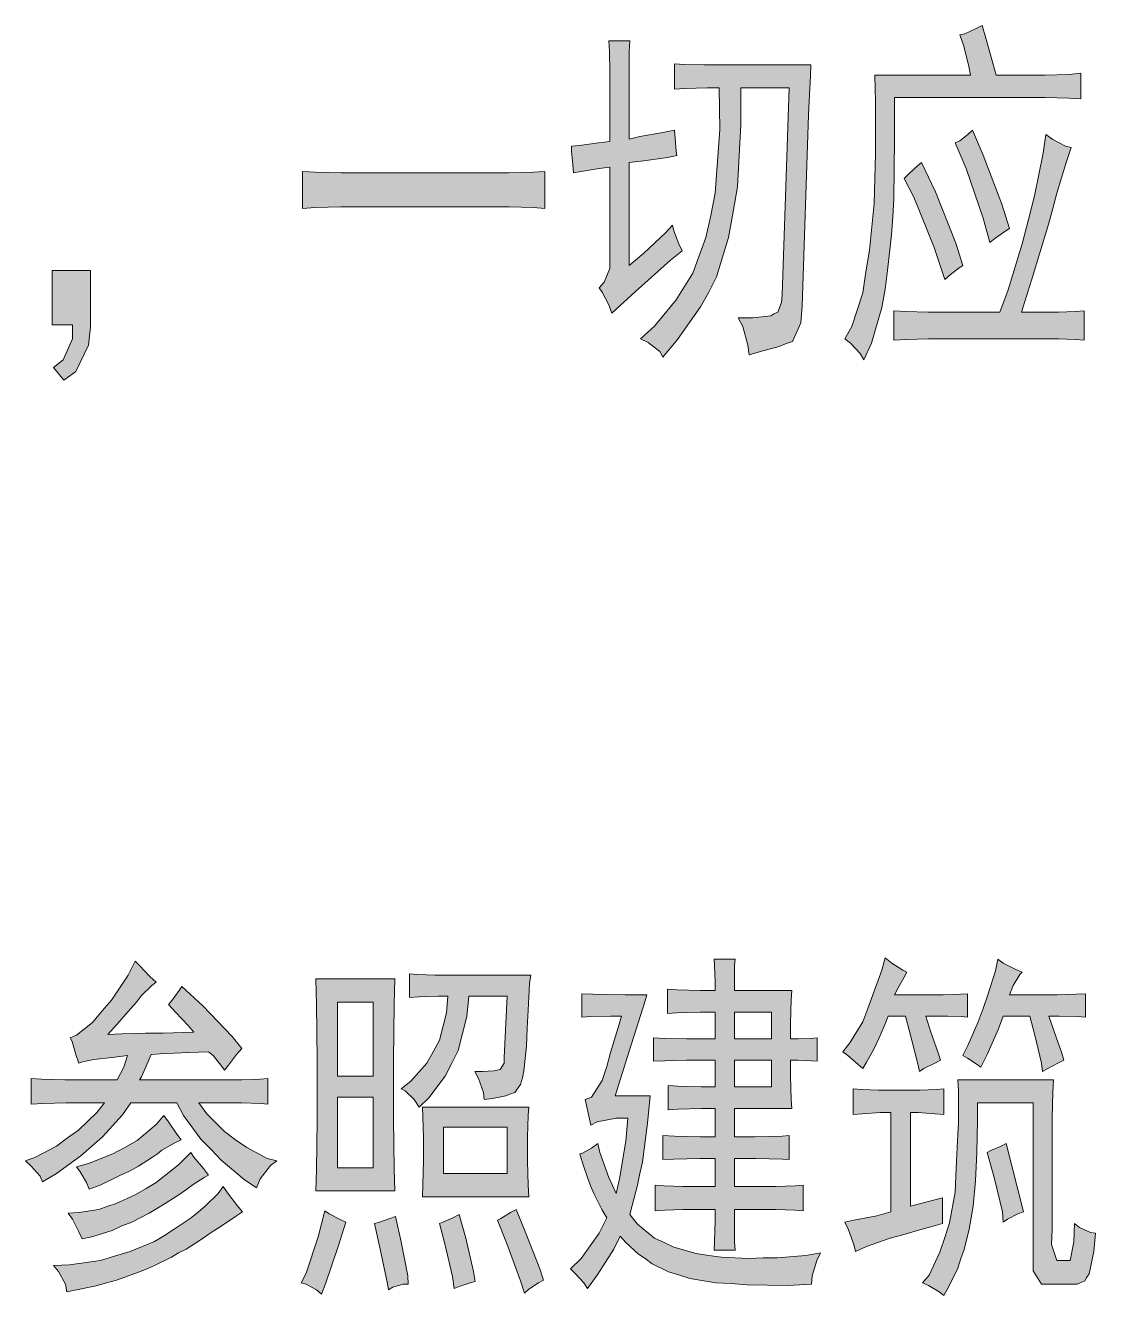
# Model space of a CAD drawing. Header units: millimetres. Extents: x 568 to 3948041, y -25191 to 63890.
# Drawn here: x 3942173 to 3943447, y 39672 to 41184 of the extents above; entities that cross this region are included whole.
import ezdxf

# ---------------------------------------------------------------- set-up
doc = ezdxf.new("R2010")
doc.units = ezdxf.units.MM

msp = doc.modelspace()

# ---------------------------------------------------------------- hatches: boundary and pattern name
h = msp.add_hatch(color=0)
h.dxf.hatch_style = 2
h.paths.add_polyline_path([(3943312.1, 41183.7), (3943316.6, 41168.5), (3943325, 41138.8), (3943328.8, 41124.4), (3943374.4, 41124.4), (3943387.3, 41124.4), (3943415.4, 41125.2), (3943429.8, 41126.7), (3943429.8, 41096.3), (3943415.4, 41097), (3943387.3, 41097.8), (3943374.4, 41097.8), (3943208, 41097.8), (3943208, 41047.7), (3943207.2, 40977), (3943205.7, 40955.7), (3943204.2, 40934.5), (3943199.6, 40891.9), (3943196.6, 40869.9), (3943192.8, 40847.8), (3943180.6, 40805.3), (3943171.5, 40785.6), (3943167, 40793.1), (3943155.6, 40805.3), (3943148.7, 40810.6), (3943157.1, 40825.1), (3943170, 40865.3), (3943173.8, 40890.4), (3943178.3, 40916.2), (3943183.7, 40971.7), (3943184.4, 41001.3), (3943185.2, 41030.9), (3943185.2, 41092.5), (3943184.4, 41124.4), (3943298.4, 41124.4), (3943296.1, 41136.6), (3943290, 41160.1), (3943285.5, 41172.3), (3943291.5, 41173.8), (3943305.2, 41179.9)])
h = msp.add_hatch(color=0)
h.dxf.hatch_style = 2
h.paths.add_polyline_path([(3942869.1, 41116), (3942869.1, 41128.2), (3942868.4, 41152.5), (3942867.6, 41165.4), (3942892.7, 41165.4), (3942891.9, 41152.5), (3942891.9, 41129), (3942891.9, 41117.6), (3942891.9, 41048.4), (3942904.8, 41051.5), (3942932.2, 41056), (3942945.9, 41059.1), (3942946.6, 41049.2), (3942948.1, 41034), (3942948.9, 41028.7), (3942937.5, 41026.4), (3942909.4, 41022.6), (3942891.9, 41020.3), (3942891.9, 40898), (3942909.4, 40912.4), (3942935.2, 40936.7), (3942943.6, 40945.9), (3942945.1, 40939), (3942951.2, 40923.8), (3942955, 40915.5), (3942941.3, 40904.1), (3942899.5, 40866.8), (3942871.4, 40841), (3942867.6, 40850.9), (3942860, 40866.1), (3942856.2, 40871.4), (3942862.3, 40878.2), (3942869.1, 40894.2), (3942869.1, 40903.3), (3942869.1, 41015), (3942856.2, 41013.5), (3942834.9, 41009.7), (3942825.8, 41008.2), (3942825.1, 41018), (3942823.5, 41034), (3942823.5, 41040.1), (3942832.7, 41040.8), (3942855.5, 41043.9), (3942869.1, 41045.4)])
h = msp.add_hatch(color=0)
h.dxf.hatch_style = 2
h.paths.add_polyline_path([(3943021.8, 40835.7), (3943039.3, 40835.7), (3943060.6, 40838), (3943064.4, 40840.3), (3943068.9, 40842.5), (3943073.5, 40853.9), (3943074.3, 40863), (3943082.6, 41109.2), (3943024.9, 41109.2), (3943024.9, 41065.9), (3943021.1, 40991.4), (3943015.8, 40961.8), (3943010.4, 40931.4), (3942996, 40884.3), (3942986.9, 40866.1), (3942977, 40848.6), (3942949.7, 40809.9), (3942932.2, 40788.6), (3942928.4, 40795.4), (3942914.7, 40806.1), (3942905.6, 40810.6), (3942922.3, 40825.8), (3942948.1, 40857), (3942958, 40872.9), (3942967.9, 40888.9), (3942983.1, 40931.4), (3942989.2, 40957.3), (3942994.5, 40983.8), (3942999.8, 41059.8), (3942999, 41109.2), (3942985.4, 41109.2), (3942958.8, 41108.4), (3942945.9, 41107.7), (3942945.9, 41138.1), (3942958, 41137.3), (3942981.6, 41136.6), (3942993, 41136.6), (3943108.4, 41136.6), (3943107.7, 41123.6), (3943106.2, 41094), (3943105.4, 41077.3), (3943097.8, 40849.4), (3943096.3, 40829.6), (3943086.4, 40807.6), (3943078.1, 40804.5), (3943070.5, 40801.5), (3943048.4, 40795.4), (3943034.8, 40791.6), (3943033.2, 40803), (3943027.2, 40825.1)])
h = msp.add_hatch(color=0)
h.dxf.hatch_style = 2
h.paths.add_polyline_path([(3943418.4, 41038.5), (3943412.3, 41020.3), (3943401, 40983.8), (3943396.4, 40965.6), (3943391.8, 40948.1), (3943372.8, 40886.6), (3943359.2, 40842.5), (3943394.1, 40842.5), (3943403.2, 40842.5), (3943423, 40843.3), (3943433.6, 40844.1), (3943433.6, 40809.1), (3943423, 40809.9), (3943403.2, 40810.6), (3943394.1, 40810.6), (3943258.9, 40810.6), (3943248.2, 40810.6), (3943222.4, 40809.9), (3943207.2, 40809.1), (3943207.2, 40844.1), (3943221.7, 40843.3), (3943247.5, 40842.5), (3943258.9, 40842.5), (3943333.3, 40842.5), (3943343.2, 40869.1), (3943359.9, 40923.8), (3943367.5, 40952.7), (3943374.4, 40980.8), (3943385, 41031.7), (3943388, 41053.7), (3943396.4, 41047.7), (3943411.6, 41040.1)])
h = msp.add_hatch(color=0)
h.dxf.hatch_style = 2
h.paths.add_polyline_path([(3943300.7, 41059.1), (3943313.6, 41029.4), (3943335.6, 40970.9), (3943344.7, 40942.1), (3943339.4, 40938.3), (3943327.3, 40929.9), (3943321.2, 40925.3), (3943313.6, 40954.2), (3943293.1, 41013.5), (3943280.2, 41043.9), (3943285.5, 41046.1), (3943295.3, 41053.7)])
h = msp.add_hatch(color=0)
h.dxf.hatch_style = 2
h.paths.add_polyline_path([(3943239.9, 41020.3), (3943256.6, 40985.4), (3943280.9, 40924.6), (3943289.3, 40898), (3943284.7, 40895), (3943274.1, 40886.6), (3943268, 40881.3), (3943255.1, 40919.3), (3943230.8, 40979.3), (3943219.4, 41001.3), (3943225.5, 41007.4), (3943235.3, 41016.5)])
h = msp.add_hatch(color=0)
h.dxf.hatch_style = 2
h.paths.add_polyline_path([(3942731.6, 41008.2), (3942748.3, 41008.2), (3942778, 41008.9), (3942791.6, 41009.7), (3942791.6, 40965.6), (3942778, 40967.1), (3942749.1, 40967.9), (3942733.1, 40967.9), (3942566, 40967.9), (3942549.3, 40967.9), (3942518.1, 40967.1), (3942502.9, 40965.6), (3942502.9, 41009.7), (3942518.1, 41008.9), (3942549.3, 41008.2), (3942566, 41008.2)])
h = msp.add_hatch(color=0)
h.dxf.hatch_style = 2
h.paths.add_polyline_path([(3942205.1, 40891.9), (3942250.7, 40891.9), (3942250.7, 40824.3), (3942248.4, 40803), (3942233.2, 40771.9), (3942218.8, 40761.2), (3942206.6, 40776.4), (3942218, 40785.6), (3942229.4, 40810.6), (3942229.4, 40827.3), (3942205.1, 40827.3)])
h = msp.add_hatch(color=0)
h.dxf.hatch_style = 2
h.paths.add_polyline_path([(3942328.9, 40044.8), (3942323.6, 40041), (3942311.5, 40028.8), (3942305.4, 40021.2), (3942298.6, 40013.6), (3942281.8, 39993.9), (3942271.2, 39982.5), (3942287.9, 39983.3), (3942316, 39984), (3942326.7, 39984), (3942337.3, 39984), (3942360.9, 39984.8), (3942373.8, 39985.5), (3942366.9, 39993.1), (3942351.7, 40009.1), (3942343.4, 40018.2), (3942347.9, 40023.5), (3942356.3, 40034.9), (3942359.3, 40039.5), (3942384.4, 40016.7), (3942419.4, 39980.2), (3942430.8, 39965.8), (3942424.7, 39958.9), (3942414.8, 39946), (3942410.2, 39939.9), (3942405.7, 39946), (3942396.6, 39957.4), (3942391.2, 39962), (3942367.7, 39961.2), (3942333.5, 39959.7), (3942322.9, 39958.9), (3942318.3, 39947.5), (3942311.5, 39932.3), (3942309.2, 39928.6), (3942417.8, 39928.6), (3942430.8, 39928.6), (3942452.8, 39929.3), (3942461.9, 39930.1), (3942461.9, 39899.7), (3942453.5, 39900.4), (3942430.8, 39901.2), (3942417.8, 39901.2), (3942379.8, 39901.2), (3942389, 39888.3), (3942410.2, 39867), (3942423.2, 39857.1), (3942436.8, 39848), (3942461.1, 39835.1), (3942472.5, 39832.1), (3942464.9, 39826.7), (3942452.8, 39810.8), (3942448.2, 39800.2), (3942433.8, 39810), (3942406.4, 39832.8), (3942394.3, 39845.7), (3942382.1, 39857.9), (3942361.6, 39886), (3942353.3, 39901.2), (3942298.6, 39901.2), (3942288.7, 39886.8), (3942265.1, 39860.9), (3942252.2, 39849.5), (3942239.3, 39838.1), (3942210.4, 39816.9), (3942193.7, 39807), (3942190.7, 39813.8), (3942180, 39826), (3942173.2, 39832.1), (3942185.4, 39836.6), (3942210.4, 39849.5), (3942223.3, 39859.4), (3942236.3, 39868.5), (3942258.3, 39889.8), (3942267.4, 39901.2), (3942235.5, 39901.2), (3942221.8, 39901.2), (3942194.5, 39900.4), (3942180, 39899.7), (3942180, 39930.1), (3942192.2, 39929.3), (3942220.3, 39928.6), (3942235.5, 39928.6), (3942282.6, 39928.6), (3942290.2, 39943.7), (3942294.8, 39957.4), (3942276.5, 39955.1), (3942254.5, 39952.9), (3942250.7, 39952.1), (3942246.9, 39951.3), (3942240.1, 39949.8), (3942237, 39948.3), (3942233.2, 39958.9), (3942228.7, 39974.1), (3942226.4, 39978.7), (3942234, 39981.7), (3942253, 39996.9), (3942264.4, 40010.6), (3942275.8, 40023.5), (3942295.5, 40053.1), (3942303.9, 40069.9), (3942309.2, 40064.5), (3942321.3, 40051.6)])
h = msp.add_hatch(color=0)
h.paths.add_polyline_path([(3942994.5, 40034.9), (3942994.5, 40045.6), (3942993.7, 40064.5), (3942993, 40072.1), (3943018, 40072.1), (3943017.3, 40064.5), (3943017.3, 40045.6), (3943017.3, 40034.9), (3943085.7, 40034.9), (3943084.9, 40024.3), (3943084.1, 39996.2), (3943084.1, 39977.2), (3943093.3, 39977.2), (3943108.4, 39977.9), (3943116, 39978.7), (3943116, 39950.6), (3943109.2, 39951.3), (3943093.3, 39952.1), (3943084.1, 39952.1), (3943084.1, 39933.1), (3943084.9, 39905), (3943085.7, 39894.4), (3943017.3, 39894.4), (3943017.3, 39860.9), (3943041.6, 39860.9), (3943074.3, 39861.7), (3943082.6, 39862.5), (3943082.6, 39833.6), (3943075, 39834.3), (3943042.4, 39835.1), (3943017.3, 39835.1), (3943017.3, 39801.7), (3943055.3, 39801.7), (3943066.7, 39801.7), (3943089.5, 39802.4), (3943099.3, 39803.2), (3943099.3, 39772.8), (3943089.5, 39773.6), (3943066.7, 39774.3), (3943055.3, 39774.3), (3943017.3, 39774.3), (3943017.3, 39760.6), (3943017.3, 39735.6), (3943018, 39725.7), (3942993, 39725.7), (3942993.7, 39735.6), (3942994.5, 39760.6), (3942994.5, 39774.3), (3942964.9, 39774.3), (3942955.7, 39774.3), (3942934.5, 39773.6), (3942923.1, 39772.8), (3942923.1, 39803.2), (3942933.7, 39802.4), (3942955.7, 39801.7), (3942966.4, 39801.7), (3942994.5, 39801.7), (3942994.5, 39835.1), (3942976.3, 39835.1), (3942945.1, 39834.3), (3942932.2, 39833.6), (3942932.2, 39862.5), (3942945.9, 39861.7), (3942977, 39860.9), (3942994.5, 39860.9), (3942994.5, 39894.4), (3942977.8, 39894.4), (3942949.7, 39893.6), (3942938.3, 39892.8), (3942938.3, 39921.7), (3942949.7, 39921), (3942977.8, 39920.2), (3942994.5, 39920.2), (3942994.5, 39952.1), (3942971.7, 39952.1), (3942960.3, 39952.1), (3942934.5, 39951.3), (3942920.8, 39950.6), (3942920.8, 39978.7), (3942934.5, 39977.9), (3942960.3, 39977.2), (3942971.7, 39977.2), (3942994.5, 39977.2), (3942994.5, 40009.1), (3942977, 40009.1), (3942948.9, 40008.3), (3942937.5, 40007.6), (3942937.5, 40036.4), (3942948.9, 40035.7), (3942977, 40034.9)])
h.paths.add_polyline_path([(3943061.3, 39920.2), (3943061.3, 39952.1), (3943017.3, 39952.1), (3943017.3, 39920.2)])
h.paths.add_polyline_path([(3943061.3, 39977.2), (3943061.3, 40009.1), (3943017.3, 40009.1), (3943017.3, 39977.2)])
h = msp.add_hatch(color=0)
h.dxf.hatch_style = 2
h.paths.add_polyline_path([(3943222.4, 40056.9), (3943219.4, 40050.9), (3943211.8, 40037.2), (3943208, 40029.6), (3943252.8, 40029.6), (3943265.7, 40029.6), (3943287, 40030.4), (3943294.6, 40031.1), (3943294.6, 40003), (3943287.8, 40003.8), (3943271, 40004.5), (3943260.4, 40004.5), (3943245.2, 40004.5), (3943251.3, 39985.5), (3943260.4, 39959.7), (3943262.7, 39952.1), (3943255.8, 39948.3), (3943242.9, 39942.2), (3943237.6, 39938.4), (3943236.1, 39946), (3943227.7, 39978.7), (3943220.9, 40004.5), (3943200.4, 40004.5), (3943196.6, 39995.4), (3943189.7, 39978.7), (3943185.9, 39971.1), (3943182.9, 39964.3), (3943174.5, 39949.8), (3943170, 39942.2), (3943164.7, 39946.8), (3943152.5, 39957.4), (3943146.4, 39962), (3943154.8, 39972.6), (3943170, 39997.7), (3943176.1, 40013.6), (3943182.1, 40029.6), (3943192.8, 40059.2), (3943196.6, 40073.7), (3943204.9, 40067.6), (3943217.9, 40059.2)])
h = msp.add_hatch(color=0)
h.dxf.hatch_style = 2
h.paths.add_polyline_path([(3943310.5, 39943.7), (3943305.2, 39947.5), (3943294.6, 39954.4), (3943289.3, 39957.4), (3943295.3, 39969.6), (3943307.5, 39997.7), (3943313.6, 40013.6), (3943318.9, 40029.6), (3943328, 40058.5), (3943331.1, 40072.1), (3943337.1, 40067.6), (3943352.3, 40060), (3943359.9, 40056.9), (3943356.9, 40053.9), (3943349.3, 40041), (3943344.7, 40029.6), (3943390.3, 40029.6), (3943401.7, 40029.6), (3943423.7, 40030.4), (3943435.1, 40031.1), (3943435.1, 40003), (3943425.3, 40003.8), (3943404, 40004.5), (3943391.8, 40004.5), (3943397.9, 39986.3), (3943407, 39960.5), (3943409.3, 39952.1), (3943402.5, 39948.3), (3943390.3, 39942.2), (3943384.2, 39938.4), (3943382.7, 39948.3), (3943375.1, 39981.7), (3943369, 40004.5), (3943337.1, 40004.5), (3943331.8, 39989.3), (3943318.1, 39958.9)])
h = msp.add_hatch(color=0)
h.dxf.hatch_style = 2
h.paths.add_polyline_path([(3942719.5, 39905), (3942718.7, 39913.4), (3942712.6, 39930.1), (3942708.1, 39938.4), (3942717.2, 39938.4), (3942730.9, 39939.2), (3942734.7, 39939.9), (3942738.5, 39940.7), (3942743, 39948.3), (3942743, 39955.1), (3942746.8, 40028.1), (3942701.2, 40028.1), (3942698.9, 40003.8), (3942688.3, 39963.5), (3942680.7, 39948.3), (3942673.1, 39933.1), (3942653.4, 39907.3), (3942642, 39895.9), (3942635.9, 39905), (3942625.2, 39915.6), (3942620.7, 39917.9), (3942632.1, 39927), (3942651.1, 39948.3), (3942658.7, 39962), (3942666.3, 39975.7), (3942674.6, 40008.3), (3942676.2, 40028.1), (3942664.8, 40028.1), (3942642, 40027.3), (3942630.6, 40026.6), (3942630.6, 40054.7), (3942640.4, 40053.9), (3942661, 40053.1), (3942670.8, 40053.1), (3942774.9, 40053.1), (3942773.4, 40043.3), (3942771.9, 40011.4), (3942770.4, 39990.1), (3942769.6, 39968.8), (3942766.6, 39939.2), (3942765, 39930.8), (3942762.8, 39923.2), (3942755.9, 39913.4), (3942750.6, 39911.8), (3942745.3, 39909.6), (3942729.3, 39906.5)])
h = msp.add_hatch(color=0)
h.paths.add_polyline_path([(3942613.1, 40048.6), (3942612.3, 40018.2), (3942611.6, 39952.1), (3942611.6, 39916.4), (3942611.6, 39882.2), (3942612.3, 39822.2), (3942613.1, 39796.4), (3942518.9, 39796.4), (3942519.6, 39821.4), (3942520.4, 39880.7), (3942520.4, 39916.4), (3942520.4, 39952.1), (3942519.6, 40018.2), (3942518.9, 40048.6)])
h.paths.add_polyline_path([(3942587.3, 39933.1), (3942587.3, 40021.2), (3942544.7, 40021.2), (3942544.7, 39933.1)])
h.paths.add_polyline_path([(3942587.3, 39823.7), (3942587.3, 39908), (3942544.7, 39908), (3942544.7, 39823.7)])
h = msp.add_hatch(color=0)
h.dxf.hatch_style = 2
h.paths.add_polyline_path([(3942913.2, 40029.6), (3942910.9, 40022.8), (3942891.9, 39962.7), (3942875.2, 39909.6), (3942917, 39909.6), (3942914, 39876.9), (3942907.9, 39830.5), (3942904.8, 39816.9), (3942901.8, 39803.2), (3942895.7, 39778.9), (3942892.7, 39768.2), (3942901.8, 39756.8), (3942922.3, 39740.1), (3942933.7, 39734.8), (3942945.1, 39729.5), (3942971.7, 39721.9), (3942986.9, 39719.6), (3943002.1, 39717.3), (3943034, 39715.8), (3943051.5, 39716.6), (3943068.2, 39716.6), (3943102.4, 39719.6), (3943119.8, 39722.7), (3943115.3, 39713.5), (3943110, 39695.3), (3943109.2, 39685.4), (3943080.3, 39683.9), (3943032.5, 39684.7), (3943013.5, 39686.2), (3942995.2, 39687), (3942964.1, 39692.3), (3942951.9, 39696.1), (3942939, 39699.9), (3942919.3, 39709.7), (3942910.9, 39715.8), (3942903.3, 39721.1), (3942888.1, 39734.8), (3942881.3, 39742.4), (3942873.7, 39727.2), (3942853.9, 39696.1), (3942842.5, 39680.1), (3942838, 39687), (3942827.3, 39698.3), (3942822, 39703.7), (3942834.9, 39715.8), (3942856.2, 39746.2), (3942865.3, 39764.4), (3942859.3, 39774.3), (3942850.1, 39793.3), (3942846.3, 39801.7), (3942843.3, 39810), (3942836.5, 39829.8), (3942833.4, 39840.4), (3942836.5, 39841.2), (3942847.1, 39847.3), (3942854.7, 39852.6), (3942857, 39841.9), (3942867.6, 39812.3), (3942876.7, 39793.3), (3942880.5, 39810.8), (3942888.1, 39855.6), (3942890.4, 39883), (3942876.7, 39883), (3942853.9, 39878.4), (3942846.3, 39874.6), (3942839.5, 39905), (3942847.1, 39908), (3942860, 39927.8), (3942865.3, 39944.5), (3942869.9, 39961.2), (3942879, 39990.9), (3942882.8, 40004.5), (3942869.9, 40004.5), (3942846.3, 40003.8), (3942835.7, 40003), (3942835.7, 40031.1), (3942848.6, 40030.4), (3942887.4, 40029.6)])
h = msp.add_hatch(color=0)
h.dxf.hatch_style = 2
h.paths.add_polyline_path([(3943230, 39916.4), (3943238.4, 39916.4), (3943257.4, 39917.2), (3943266.5, 39917.9), (3943266.5, 39887.5), (3943255.8, 39888.3), (3943236.1, 39889.8), (3943227, 39889.8), (3943227, 39778.1), (3943265, 39788), (3943265, 39778.1), (3943265, 39762.9), (3943265, 39757.6), (3943256.6, 39755.3), (3943232.3, 39748.5), (3943217.9, 39743.9), (3943202.7, 39740.1), (3943174.5, 39730.3), (3943161.6, 39724.2), (3943159.4, 39732.5), (3943153.3, 39750), (3943148.7, 39759.1), (3943159.4, 39761.4), (3943186.7, 39766.7), (3943203.4, 39771.3), (3943203.4, 39889.8), (3943191.3, 39889.8), (3943169.2, 39888.3), (3943158.6, 39887.5), (3943158.6, 39917.9), (3943169.2, 39917.2), (3943189, 39916.4), (3943198.1, 39916.4)])
h = msp.add_hatch(color=0)
h.dxf.hatch_style = 2
h.paths.add_polyline_path([(3943397.2, 39928.6), (3943396.4, 39913.4), (3943395.6, 39883.7), (3943395.6, 39869.3), (3943395.6, 39750.8), (3943394.9, 39732.5), (3943401, 39713.5), (3943407, 39713.5), (3943412.3, 39713.5), (3943416.9, 39713.5), (3943421.5, 39735.6), (3943422.2, 39757.6), (3943428.3, 39753), (3943441.2, 39747), (3943447.3, 39746.2), (3943445, 39724.2), (3943439.7, 39697.6), (3943436.7, 39693.8), (3943434.4, 39689.2), (3943425.3, 39685.4), (3943419.9, 39685.4), (3943393.4, 39685.4), (3943382.7, 39685.4), (3943372.8, 39701.4), (3943372.8, 39717.3), (3943372.8, 39901.2), (3943306.7, 39901.2), (3943306.7, 39879.9), (3943306, 39841.9), (3943305.2, 39825.2), (3943304.5, 39808.5), (3943301.4, 39778.1), (3943299.1, 39764.4), (3943296.9, 39750.8), (3943290.8, 39726.5), (3943287, 39715.8), (3943283.2, 39704.4), (3943272.6, 39682.4), (3943266.5, 39671.8), (3943261.2, 39676.3), (3943248.2, 39683.9), (3943241.4, 39687), (3943249, 39696.1), (3943261.9, 39723.4), (3943268, 39740.9), (3943273.3, 39758.4), (3943280.2, 39794.8), (3943280.9, 39813.8), (3943281.7, 39832.1), (3943283.2, 39864), (3943284, 39876.9), (3943284, 39889.8), (3943284, 39915.6), (3943283.2, 39928.6)])
h = msp.add_hatch(color=0)
h.dxf.hatch_style = 2
h.paths.add_polyline_path([(3942358.6, 39857.1), (3942350.2, 39853.3), (3942335.8, 39845), (3942330.5, 39840.4), (3942324.4, 39836.6), (3942307.7, 39826), (3942297, 39819.9), (3942285.6, 39814.6), (3942262.1, 39803.2), (3942249.2, 39798.6), (3942246.1, 39806.2), (3942238.5, 39819.1), (3942234, 39825.2), (3942248.4, 39829), (3942277.3, 39840.4), (3942291.7, 39848), (3942306.2, 39856.4), (3942328.9, 39875.4), (3942338.1, 39886), (3942343.4, 39878.4), (3942353.3, 39864)])
h = msp.add_hatch(color=0)
h.paths.add_polyline_path([(3942772.6, 39895.9), (3942771.9, 39886), (3942771.1, 39860.9), (3942771.1, 39845.7), (3942771.1, 39831.3), (3942771.9, 39803.2), (3942772.6, 39789.5), (3942645.8, 39789.5), (3942646.5, 39804), (3942647.3, 39832.1), (3942647.3, 39845.7), (3942647.3, 39859.4), (3942646.5, 39884.5), (3942645.8, 39895.9)])
h.paths.add_polyline_path([(3942746.8, 39816.9), (3942746.8, 39872.3), (3942670.8, 39872.3), (3942670.8, 39816.9)])
h = msp.add_hatch(color=0)
h.dxf.hatch_style = 2
h.paths.add_polyline_path([(3942391.2, 39815.3), (3942385.9, 39812.3), (3942373, 39804), (3942365.4, 39798.6), (3942357.1, 39792.6), (3942339.6, 39781.2), (3942330.5, 39775.8), (3942320.6, 39769.8), (3942300.1, 39759.1), (3942287.9, 39754.6), (3942276.5, 39749.2), (3942252.2, 39741.7), (3942240.8, 39739.4), (3942237, 39747.7), (3942229.4, 39762.9), (3942224.1, 39769.8), (3942237, 39770.5), (3942260.6, 39774.3), (3942271.2, 39778.1), (3942281.1, 39781.2), (3942303.9, 39791.8), (3942316.8, 39799.4), (3942328.9, 39806.2), (3942355.5, 39827.5), (3942370, 39841.9), (3942373.8, 39836.6), (3942385.2, 39822.9)])
h = msp.add_hatch(color=0)
h.dxf.hatch_style = 2
h.paths.add_polyline_path([(3943361.4, 39771.3), (3943354.6, 39769), (3943342.5, 39762.9), (3943337.1, 39759.1), (3943336.4, 39771.3), (3943326.5, 39812.3), (3943318.1, 39841.9), (3943323.5, 39845), (3943334.9, 39849.5), (3943340.9, 39852.6)])
h = msp.add_hatch(color=0)
h.dxf.hatch_style = 2
h.paths.add_polyline_path([(3942431.5, 39771.3), (3942423.2, 39766), (3942404.9, 39753.8), (3942394.3, 39747), (3942383.6, 39739.4), (3942364.7, 39727.2), (3942355.5, 39722.7), (3942347.2, 39717.3), (3942326.7, 39707.5), (3942316, 39702.9), (3942304.6, 39698.3), (3942281.8, 39690), (3942269.7, 39687), (3942257.5, 39683.2), (3942234, 39678.6), (3942222.6, 39676.3), (3942221.1, 39685.4), (3942212.7, 39700.6), (3942206.6, 39707.5), (3942225.6, 39708.2), (3942262.8, 39713.5), (3942280.3, 39718.9), (3942297.8, 39724.2), (3942326.7, 39736.3), (3942338.8, 39743.2), (3942350.2, 39750.8), (3942370.7, 39764.4), (3942379.1, 39771.3), (3942387.4, 39778.1), (3942402.6, 39793.3), (3942408.7, 39801.7), (3942414, 39794.1), (3942425.4, 39778.9)])
h = msp.add_hatch(color=0)
h.dxf.hatch_style = 2
h.paths.add_polyline_path([(3942554.6, 39759.1), (3942545.5, 39730.3), (3942531, 39687), (3942525.7, 39673.3), (3942519.6, 39678.6), (3942507.5, 39685.4), (3942501.4, 39687), (3942507.5, 39698.3), (3942521.9, 39741.7), (3942529.5, 39772.8), (3942534.8, 39769), (3942547.8, 39762.2)])
h = msp.add_hatch(color=0)
h.dxf.hatch_style = 2
h.paths.add_polyline_path([(3942613.9, 39766), (3942620.7, 39735.6), (3942628.3, 39695.3), (3942629, 39685.4), (3942623, 39685.4), (3942610.8, 39681.6), (3942605.5, 39678.6), (3942604, 39687.7), (3942595.6, 39727.2), (3942588.8, 39757.6), (3942594.9, 39759.1), (3942607, 39763.7)])
h = msp.add_hatch(color=0)
h.dxf.hatch_style = 2
h.paths.add_polyline_path([(3942708.8, 39688.5), (3942702.7, 39687), (3942689.8, 39682.4), (3942683.7, 39680.1), (3942681.5, 39694.5), (3942672.4, 39733.3), (3942666.3, 39757.6), (3942670.1, 39759.1), (3942682.2, 39764.4), (3942689.8, 39768.2), (3942697.4, 39740.1), (3942706.5, 39700.6)])
h = msp.add_hatch(color=0)
h.dxf.hatch_style = 2
h.paths.add_polyline_path([(3942767.3, 39674.8), (3942762.8, 39689.2), (3942746.8, 39732.5), (3942735.4, 39761.4), (3942739.2, 39763.7), (3942750.6, 39770.5), (3942757.4, 39774.3), (3942768.8, 39746.2), (3942785.6, 39703.7), (3942790.1, 39690), (3942784, 39687), (3942772.6, 39679.4)])

# ---------------------------------------------------------------- linework, layer by layer
at = {"color": 0, "lineweight": 0}
for points in [[(3943312.1, 41183.7), (3943316.6, 41168.5), (3943325, 41138.8), (3943328.8, 41124.4), (3943374.4, 41124.4), (3943387.3, 41124.4), (3943415.4, 41125.2), (3943429.8, 41126.7), (3943429.8, 41096.3), (3943415.4, 41097), (3943387.3, 41097.8), (3943374.4, 41097.8), (3943208, 41097.8), (3943208, 41047.7), (3943207.2, 40977), (3943205.7, 40955.7), (3943204.2, 40934.5), (3943199.6, 40891.9), (3943196.6, 40869.9), (3943192.8, 40847.8), (3943180.6, 40805.3), (3943171.5, 40785.6), (3943167, 40793.1), (3943155.6, 40805.3), (3943148.7, 40810.6), (3943157.1, 40825.1), (3943170, 40865.3), (3943173.8, 40890.4), (3943178.3, 40916.2), (3943183.7, 40971.7), (3943184.4, 41001.3), (3943185.2, 41030.9), (3943185.2, 41092.5), (3943184.4, 41124.4), (3943298.4, 41124.4), (3943296.1, 41136.6), (3943290, 41160.1), (3943285.5, 41172.3), (3943291.5, 41173.8), (3943305.2, 41179.9)], [(3942869.1, 41116), (3942869.1, 41128.2), (3942868.4, 41152.5), (3942867.6, 41165.4), (3942892.7, 41165.4), (3942891.9, 41152.5), (3942891.9, 41129), (3942891.9, 41117.6), (3942891.9, 41048.4), (3942904.8, 41051.5), (3942932.2, 41056), (3942945.9, 41059.1), (3942946.6, 41049.2), (3942948.1, 41034), (3942948.9, 41028.7), (3942937.5, 41026.4), (3942909.4, 41022.6), (3942891.9, 41020.3), (3942891.9, 40898), (3942909.4, 40912.4), (3942935.2, 40936.7), (3942943.6, 40945.9), (3942945.1, 40939), (3942951.2, 40923.8), (3942955, 40915.5), (3942941.3, 40904.1), (3942899.5, 40866.8), (3942871.4, 40841), (3942867.6, 40850.9), (3942860, 40866.1), (3942856.2, 40871.4), (3942862.3, 40878.2), (3942869.1, 40894.2), (3942869.1, 40903.3), (3942869.1, 41015), (3942856.2, 41013.5), (3942834.9, 41009.7), (3942825.8, 41008.2), (3942825.1, 41018), (3942823.5, 41034), (3942823.5, 41040.1), (3942832.7, 41040.8), (3942855.5, 41043.9), (3942869.1, 41045.4)], [(3943021.8, 40835.7), (3943039.3, 40835.7), (3943060.6, 40838), (3943064.4, 40840.3), (3943068.9, 40842.5), (3943073.5, 40853.9), (3943074.3, 40863), (3943082.6, 41109.2), (3943024.9, 41109.2), (3943024.9, 41065.9), (3943021.1, 40991.4), (3943015.8, 40961.8), (3943010.4, 40931.4), (3942996, 40884.3), (3942986.9, 40866.1), (3942977, 40848.6), (3942949.7, 40809.9), (3942932.2, 40788.6), (3942928.4, 40795.4), (3942914.7, 40806.1), (3942905.6, 40810.6), (3942922.3, 40825.8), (3942948.1, 40857), (3942958, 40872.9), (3942967.9, 40888.9), (3942983.1, 40931.4), (3942989.2, 40957.3), (3942994.5, 40983.8), (3942999.8, 41059.8), (3942999, 41109.2), (3942985.4, 41109.2), (3942958.8, 41108.4), (3942945.9, 41107.7), (3942945.9, 41138.1), (3942958, 41137.3), (3942981.6, 41136.6), (3942993, 41136.6), (3943108.4, 41136.6), (3943107.7, 41123.6), (3943106.2, 41094), (3943105.4, 41077.3), (3943097.8, 40849.4), (3943096.3, 40829.6), (3943086.4, 40807.6), (3943078.1, 40804.5), (3943070.5, 40801.5), (3943048.4, 40795.4), (3943034.8, 40791.6), (3943033.2, 40803), (3943027.2, 40825.1)], [(3943418.4, 41038.5), (3943412.3, 41020.3), (3943401, 40983.8), (3943396.4, 40965.6), (3943391.8, 40948.1), (3943372.8, 40886.6), (3943359.2, 40842.5), (3943394.1, 40842.5), (3943403.2, 40842.5), (3943423, 40843.3), (3943433.6, 40844.1), (3943433.6, 40809.1), (3943423, 40809.9), (3943403.2, 40810.6), (3943394.1, 40810.6), (3943258.9, 40810.6), (3943248.2, 40810.6), (3943222.4, 40809.9), (3943207.2, 40809.1), (3943207.2, 40844.1), (3943221.7, 40843.3), (3943247.5, 40842.5), (3943258.9, 40842.5), (3943333.3, 40842.5), (3943343.2, 40869.1), (3943359.9, 40923.8), (3943367.5, 40952.7), (3943374.4, 40980.8), (3943385, 41031.7), (3943388, 41053.7), (3943396.4, 41047.7), (3943411.6, 41040.1)], [(3943300.7, 41059.1), (3943313.6, 41029.4), (3943335.6, 40970.9), (3943344.7, 40942.1), (3943339.4, 40938.3), (3943327.3, 40929.9), (3943321.2, 40925.3), (3943313.6, 40954.2), (3943293.1, 41013.5), (3943280.2, 41043.9), (3943285.5, 41046.1), (3943295.3, 41053.7)], [(3943239.9, 41020.3), (3943256.6, 40985.4), (3943280.9, 40924.6), (3943289.3, 40898), (3943284.7, 40895), (3943274.1, 40886.6), (3943268, 40881.3), (3943255.1, 40919.3), (3943230.8, 40979.3), (3943219.4, 41001.3), (3943225.5, 41007.4), (3943235.3, 41016.5)], [(3942731.6, 41008.2), (3942748.3, 41008.2), (3942778, 41008.9), (3942791.6, 41009.7), (3942791.6, 40965.6), (3942778, 40967.1), (3942749.1, 40967.9), (3942733.1, 40967.9), (3942566, 40967.9), (3942549.3, 40967.9), (3942518.1, 40967.1), (3942502.9, 40965.6), (3942502.9, 41009.7), (3942518.1, 41008.9), (3942549.3, 41008.2), (3942566, 41008.2)], [(3942205.1, 40891.9), (3942250.7, 40891.9), (3942250.7, 40824.3), (3942248.4, 40803), (3942233.2, 40771.9), (3942218.8, 40761.2), (3942206.6, 40776.4), (3942218, 40785.6), (3942229.4, 40810.6), (3942229.4, 40827.3), (3942205.1, 40827.3)], [(3942328.9, 40044.8), (3942323.6, 40041), (3942311.5, 40028.8), (3942305.4, 40021.2), (3942298.6, 40013.6), (3942281.8, 39993.9), (3942271.2, 39982.5), (3942287.9, 39983.3), (3942316, 39984), (3942326.7, 39984), (3942337.3, 39984), (3942360.9, 39984.8), (3942373.8, 39985.5), (3942366.9, 39993.1), (3942351.7, 40009.1), (3942343.4, 40018.2), (3942347.9, 40023.5), (3942356.3, 40034.9), (3942359.3, 40039.5), (3942384.4, 40016.7), (3942419.4, 39980.2), (3942430.8, 39965.8), (3942424.7, 39958.9), (3942414.8, 39946), (3942410.2, 39939.9), (3942405.7, 39946), (3942396.6, 39957.4), (3942391.2, 39962), (3942367.7, 39961.2), (3942333.5, 39959.7), (3942322.9, 39958.9), (3942318.3, 39947.5), (3942311.5, 39932.3), (3942309.2, 39928.6), (3942417.8, 39928.6), (3942430.8, 39928.6), (3942452.8, 39929.3), (3942461.9, 39930.1), (3942461.9, 39899.7), (3942453.5, 39900.4), (3942430.8, 39901.2), (3942417.8, 39901.2), (3942379.8, 39901.2), (3942389, 39888.3), (3942410.2, 39867), (3942423.2, 39857.1), (3942436.8, 39848), (3942461.1, 39835.1), (3942472.5, 39832.1), (3942464.9, 39826.7), (3942452.8, 39810.8), (3942448.2, 39800.2), (3942433.8, 39810), (3942406.4, 39832.8), (3942394.3, 39845.7), (3942382.1, 39857.9), (3942361.6, 39886), (3942353.3, 39901.2), (3942298.6, 39901.2), (3942288.7, 39886.8), (3942265.1, 39860.9), (3942252.2, 39849.5), (3942239.3, 39838.1), (3942210.4, 39816.9), (3942193.7, 39807), (3942190.7, 39813.8), (3942180, 39826), (3942173.2, 39832.1), (3942185.4, 39836.6), (3942210.4, 39849.5), (3942223.3, 39859.4), (3942236.3, 39868.5), (3942258.3, 39889.8), (3942267.4, 39901.2), (3942235.5, 39901.2), (3942221.8, 39901.2), (3942194.5, 39900.4), (3942180, 39899.7), (3942180, 39930.1), (3942192.2, 39929.3), (3942220.3, 39928.6), (3942235.5, 39928.6), (3942282.6, 39928.6), (3942290.2, 39943.7), (3942294.8, 39957.4), (3942276.5, 39955.1), (3942254.5, 39952.9), (3942250.7, 39952.1), (3942246.9, 39951.3), (3942240.1, 39949.8), (3942237, 39948.3), (3942233.2, 39958.9), (3942228.7, 39974.1), (3942226.4, 39978.7), (3942234, 39981.7), (3942253, 39996.9), (3942264.4, 40010.6), (3942275.8, 40023.5), (3942295.5, 40053.1), (3942303.9, 40069.9), (3942309.2, 40064.5), (3942321.3, 40051.6)], [(3942994.5, 40034.9), (3942994.5, 40045.6), (3942993.7, 40064.5), (3942993, 40072.1), (3943018, 40072.1), (3943017.3, 40064.5), (3943017.3, 40045.6), (3943017.3, 40034.9), (3943085.7, 40034.9), (3943084.9, 40024.3), (3943084.1, 39996.2), (3943084.1, 39977.2), (3943093.3, 39977.2), (3943108.4, 39977.9), (3943116, 39978.7), (3943116, 39950.6), (3943109.2, 39951.3), (3943093.3, 39952.1), (3943084.1, 39952.1), (3943084.1, 39933.1), (3943084.9, 39905), (3943085.7, 39894.4), (3943017.3, 39894.4), (3943017.3, 39860.9), (3943041.6, 39860.9), (3943074.3, 39861.7), (3943082.6, 39862.5), (3943082.6, 39833.6), (3943075, 39834.3), (3943042.4, 39835.1), (3943017.3, 39835.1), (3943017.3, 39801.7), (3943055.3, 39801.7), (3943066.7, 39801.7), (3943089.5, 39802.4), (3943099.3, 39803.2), (3943099.3, 39772.8), (3943089.5, 39773.6), (3943066.7, 39774.3), (3943055.3, 39774.3), (3943017.3, 39774.3), (3943017.3, 39760.6), (3943017.3, 39735.6), (3943018, 39725.7), (3942993, 39725.7), (3942993.7, 39735.6), (3942994.5, 39760.6), (3942994.5, 39774.3), (3942964.9, 39774.3), (3942955.7, 39774.3), (3942934.5, 39773.6), (3942923.1, 39772.8), (3942923.1, 39803.2), (3942933.7, 39802.4), (3942955.7, 39801.7), (3942966.4, 39801.7), (3942994.5, 39801.7), (3942994.5, 39835.1), (3942976.3, 39835.1), (3942945.1, 39834.3), (3942932.2, 39833.6), (3942932.2, 39862.5), (3942945.9, 39861.7), (3942977, 39860.9), (3942994.5, 39860.9), (3942994.5, 39894.4), (3942977.8, 39894.4), (3942949.7, 39893.6), (3942938.3, 39892.8), (3942938.3, 39921.7), (3942949.7, 39921), (3942977.8, 39920.2), (3942994.5, 39920.2), (3942994.5, 39952.1), (3942971.7, 39952.1), (3942960.3, 39952.1), (3942934.5, 39951.3), (3942920.8, 39950.6), (3942920.8, 39978.7), (3942934.5, 39977.9), (3942960.3, 39977.2), (3942971.7, 39977.2), (3942994.5, 39977.2), (3942994.5, 40009.1), (3942977, 40009.1), (3942948.9, 40008.3), (3942937.5, 40007.6), (3942937.5, 40036.4), (3942948.9, 40035.7), (3942977, 40034.9)], [(3943222.4, 40056.9), (3943219.4, 40050.9), (3943211.8, 40037.2), (3943208, 40029.6), (3943252.8, 40029.6), (3943265.7, 40029.6), (3943287, 40030.4), (3943294.6, 40031.1), (3943294.6, 40003), (3943287.8, 40003.8), (3943271, 40004.5), (3943260.4, 40004.5), (3943245.2, 40004.5), (3943251.3, 39985.5), (3943260.4, 39959.7), (3943262.7, 39952.1), (3943255.8, 39948.3), (3943242.9, 39942.2), (3943237.6, 39938.4), (3943236.1, 39946), (3943227.7, 39978.7), (3943220.9, 40004.5), (3943200.4, 40004.5), (3943196.6, 39995.4), (3943189.7, 39978.7), (3943185.9, 39971.1), (3943182.9, 39964.3), (3943174.5, 39949.8), (3943170, 39942.2), (3943164.7, 39946.8), (3943152.5, 39957.4), (3943146.4, 39962), (3943154.8, 39972.6), (3943170, 39997.7), (3943176.1, 40013.6), (3943182.1, 40029.6), (3943192.8, 40059.2), (3943196.6, 40073.7), (3943204.9, 40067.6), (3943217.9, 40059.2)], [(3943310.5, 39943.7), (3943305.2, 39947.5), (3943294.6, 39954.4), (3943289.3, 39957.4), (3943295.3, 39969.6), (3943307.5, 39997.7), (3943313.6, 40013.6), (3943318.9, 40029.6), (3943328, 40058.5), (3943331.1, 40072.1), (3943337.1, 40067.6), (3943352.3, 40060), (3943359.9, 40056.9), (3943356.9, 40053.9), (3943349.3, 40041), (3943344.7, 40029.6), (3943390.3, 40029.6), (3943401.7, 40029.6), (3943423.7, 40030.4), (3943435.1, 40031.1), (3943435.1, 40003), (3943425.3, 40003.8), (3943404, 40004.5), (3943391.8, 40004.5), (3943397.9, 39986.3), (3943407, 39960.5), (3943409.3, 39952.1), (3943402.5, 39948.3), (3943390.3, 39942.2), (3943384.2, 39938.4), (3943382.7, 39948.3), (3943375.1, 39981.7), (3943369, 40004.5), (3943337.1, 40004.5), (3943331.8, 39989.3), (3943318.1, 39958.9)], [(3942719.5, 39905), (3942718.7, 39913.4), (3942712.6, 39930.1), (3942708.1, 39938.4), (3942717.2, 39938.4), (3942730.9, 39939.2), (3942734.7, 39939.9), (3942738.5, 39940.7), (3942743, 39948.3), (3942743, 39955.1), (3942746.8, 40028.1), (3942701.2, 40028.1), (3942698.9, 40003.8), (3942688.3, 39963.5), (3942680.7, 39948.3), (3942673.1, 39933.1), (3942653.4, 39907.3), (3942642, 39895.9), (3942635.9, 39905), (3942625.2, 39915.6), (3942620.7, 39917.9), (3942632.1, 39927), (3942651.1, 39948.3), (3942658.7, 39962), (3942666.3, 39975.7), (3942674.6, 40008.3), (3942676.2, 40028.1), (3942664.8, 40028.1), (3942642, 40027.3), (3942630.6, 40026.6), (3942630.6, 40054.7), (3942640.4, 40053.9), (3942661, 40053.1), (3942670.8, 40053.1), (3942774.9, 40053.1), (3942773.4, 40043.3), (3942771.9, 40011.4), (3942770.4, 39990.1), (3942769.6, 39968.8), (3942766.6, 39939.2), (3942765, 39930.8), (3942762.8, 39923.2), (3942755.9, 39913.4), (3942750.6, 39911.8), (3942745.3, 39909.6), (3942729.3, 39906.5)], [(3942613.1, 40048.6), (3942612.3, 40018.2), (3942611.6, 39952.1), (3942611.6, 39916.4), (3942611.6, 39882.2), (3942612.3, 39822.2), (3942613.1, 39796.4), (3942518.9, 39796.4), (3942519.6, 39821.4), (3942520.4, 39880.7), (3942520.4, 39916.4), (3942520.4, 39952.1), (3942519.6, 40018.2), (3942518.9, 40048.6)], [(3942587.3, 39933.1), (3942587.3, 40021.2), (3942544.7, 40021.2), (3942544.7, 39933.1)], [(3942913.2, 40029.6), (3942910.9, 40022.8), (3942891.9, 39962.7), (3942875.2, 39909.6), (3942917, 39909.6), (3942914, 39876.9), (3942907.9, 39830.5), (3942904.8, 39816.9), (3942901.8, 39803.2), (3942895.7, 39778.9), (3942892.7, 39768.2), (3942901.8, 39756.8), (3942922.3, 39740.1), (3942933.7, 39734.8), (3942945.1, 39729.5), (3942971.7, 39721.9), (3942986.9, 39719.6), (3943002.1, 39717.3), (3943034, 39715.8), (3943051.5, 39716.6), (3943068.2, 39716.6), (3943102.4, 39719.6), (3943119.8, 39722.7), (3943115.3, 39713.5), (3943110, 39695.3), (3943109.2, 39685.4), (3943080.3, 39683.9), (3943032.5, 39684.7), (3943013.5, 39686.2), (3942995.2, 39687), (3942964.1, 39692.3), (3942951.9, 39696.1), (3942939, 39699.9), (3942919.3, 39709.7), (3942910.9, 39715.8), (3942903.3, 39721.1), (3942888.1, 39734.8), (3942881.3, 39742.4), (3942873.7, 39727.2), (3942853.9, 39696.1), (3942842.5, 39680.1), (3942838, 39687), (3942827.3, 39698.3), (3942822, 39703.7), (3942834.9, 39715.8), (3942856.2, 39746.2), (3942865.3, 39764.4), (3942859.3, 39774.3), (3942850.1, 39793.3), (3942846.3, 39801.7), (3942843.3, 39810), (3942836.5, 39829.8), (3942833.4, 39840.4), (3942836.5, 39841.2), (3942847.1, 39847.3), (3942854.7, 39852.6), (3942857, 39841.9), (3942867.6, 39812.3), (3942876.7, 39793.3), (3942880.5, 39810.8), (3942888.1, 39855.6), (3942890.4, 39883), (3942876.7, 39883), (3942853.9, 39878.4), (3942846.3, 39874.6), (3942839.5, 39905), (3942847.1, 39908), (3942860, 39927.8), (3942865.3, 39944.5), (3942869.9, 39961.2), (3942879, 39990.9), (3942882.8, 40004.5), (3942869.9, 40004.5), (3942846.3, 40003.8), (3942835.7, 40003), (3942835.7, 40031.1), (3942848.6, 40030.4), (3942887.4, 40029.6)], [(3943061.3, 39977.2), (3943061.3, 40009.1), (3943017.3, 40009.1), (3943017.3, 39977.2)], [(3943061.3, 39920.2), (3943061.3, 39952.1), (3943017.3, 39952.1), (3943017.3, 39920.2)], [(3943230, 39916.4), (3943238.4, 39916.4), (3943257.4, 39917.2), (3943266.5, 39917.9), (3943266.5, 39887.5), (3943255.8, 39888.3), (3943236.1, 39889.8), (3943227, 39889.8), (3943227, 39778.1), (3943265, 39788), (3943265, 39778.1), (3943265, 39762.9), (3943265, 39757.6), (3943256.6, 39755.3), (3943232.3, 39748.5), (3943217.9, 39743.9), (3943202.7, 39740.1), (3943174.5, 39730.3), (3943161.6, 39724.2), (3943159.4, 39732.5), (3943153.3, 39750), (3943148.7, 39759.1), (3943159.4, 39761.4), (3943186.7, 39766.7), (3943203.4, 39771.3), (3943203.4, 39889.8), (3943191.3, 39889.8), (3943169.2, 39888.3), (3943158.6, 39887.5), (3943158.6, 39917.9), (3943169.2, 39917.2), (3943189, 39916.4), (3943198.1, 39916.4)], [(3943397.2, 39928.6), (3943396.4, 39913.4), (3943395.6, 39883.7), (3943395.6, 39869.3), (3943395.6, 39750.8), (3943394.9, 39732.5), (3943401, 39713.5), (3943407, 39713.5), (3943412.3, 39713.5), (3943416.9, 39713.5), (3943421.5, 39735.6), (3943422.2, 39757.6), (3943428.3, 39753), (3943441.2, 39747), (3943447.3, 39746.2), (3943445, 39724.2), (3943439.7, 39697.6), (3943436.7, 39693.8), (3943434.4, 39689.2), (3943425.3, 39685.4), (3943419.9, 39685.4), (3943393.4, 39685.4), (3943382.7, 39685.4), (3943372.8, 39701.4), (3943372.8, 39717.3), (3943372.8, 39901.2), (3943306.7, 39901.2), (3943306.7, 39879.9), (3943306, 39841.9), (3943305.2, 39825.2), (3943304.5, 39808.5), (3943301.4, 39778.1), (3943299.1, 39764.4), (3943296.9, 39750.8), (3943290.8, 39726.5), (3943287, 39715.8), (3943283.2, 39704.4), (3943272.6, 39682.4), (3943266.5, 39671.8), (3943261.2, 39676.3), (3943248.2, 39683.9), (3943241.4, 39687), (3943249, 39696.1), (3943261.9, 39723.4), (3943268, 39740.9), (3943273.3, 39758.4), (3943280.2, 39794.8), (3943280.9, 39813.8), (3943281.7, 39832.1), (3943283.2, 39864), (3943284, 39876.9), (3943284, 39889.8), (3943284, 39915.6), (3943283.2, 39928.6)], [(3942587.3, 39823.7), (3942587.3, 39908), (3942544.7, 39908), (3942544.7, 39823.7)], [(3942358.6, 39857.1), (3942350.2, 39853.3), (3942335.8, 39845), (3942330.5, 39840.4), (3942324.4, 39836.6), (3942307.7, 39826), (3942297, 39819.9), (3942285.6, 39814.6), (3942262.1, 39803.2), (3942249.2, 39798.6), (3942246.1, 39806.2), (3942238.5, 39819.1), (3942234, 39825.2), (3942248.4, 39829), (3942277.3, 39840.4), (3942291.7, 39848), (3942306.2, 39856.4), (3942328.9, 39875.4), (3942338.1, 39886), (3942343.4, 39878.4), (3942353.3, 39864)], [(3942772.6, 39895.9), (3942771.9, 39886), (3942771.1, 39860.9), (3942771.1, 39845.7), (3942771.1, 39831.3), (3942771.9, 39803.2), (3942772.6, 39789.5), (3942645.8, 39789.5), (3942646.5, 39804), (3942647.3, 39832.1), (3942647.3, 39845.7), (3942647.3, 39859.4), (3942646.5, 39884.5), (3942645.8, 39895.9)], [(3942746.8, 39816.9), (3942746.8, 39872.3), (3942670.8, 39872.3), (3942670.8, 39816.9)], [(3942391.2, 39815.3), (3942385.9, 39812.3), (3942373, 39804), (3942365.4, 39798.6), (3942357.1, 39792.6), (3942339.6, 39781.2), (3942330.5, 39775.8), (3942320.6, 39769.8), (3942300.1, 39759.1), (3942287.9, 39754.6), (3942276.5, 39749.2), (3942252.2, 39741.7), (3942240.8, 39739.4), (3942237, 39747.7), (3942229.4, 39762.9), (3942224.1, 39769.8), (3942237, 39770.5), (3942260.6, 39774.3), (3942271.2, 39778.1), (3942281.1, 39781.2), (3942303.9, 39791.8), (3942316.8, 39799.4), (3942328.9, 39806.2), (3942355.5, 39827.5), (3942370, 39841.9), (3942373.8, 39836.6), (3942385.2, 39822.9)], [(3943361.4, 39771.3), (3943354.6, 39769), (3943342.5, 39762.9), (3943337.1, 39759.1), (3943336.4, 39771.3), (3943326.5, 39812.3), (3943318.1, 39841.9), (3943323.5, 39845), (3943334.9, 39849.5), (3943340.9, 39852.6)], [(3942431.5, 39771.3), (3942423.2, 39766), (3942404.9, 39753.8), (3942394.3, 39747), (3942383.6, 39739.4), (3942364.7, 39727.2), (3942355.5, 39722.7), (3942347.2, 39717.3), (3942326.7, 39707.5), (3942316, 39702.9), (3942304.6, 39698.3), (3942281.8, 39690), (3942269.7, 39687), (3942257.5, 39683.2), (3942234, 39678.6), (3942222.6, 39676.3), (3942221.1, 39685.4), (3942212.7, 39700.6), (3942206.6, 39707.5), (3942225.6, 39708.2), (3942262.8, 39713.5), (3942280.3, 39718.9), (3942297.8, 39724.2), (3942326.7, 39736.3), (3942338.8, 39743.2), (3942350.2, 39750.8), (3942370.7, 39764.4), (3942379.1, 39771.3), (3942387.4, 39778.1), (3942402.6, 39793.3), (3942408.7, 39801.7), (3942414, 39794.1), (3942425.4, 39778.9)], [(3942554.6, 39759.1), (3942545.5, 39730.3), (3942531, 39687), (3942525.7, 39673.3), (3942519.6, 39678.6), (3942507.5, 39685.4), (3942501.4, 39687), (3942507.5, 39698.3), (3942521.9, 39741.7), (3942529.5, 39772.8), (3942534.8, 39769), (3942547.8, 39762.2)], [(3942613.9, 39766), (3942620.7, 39735.6), (3942628.3, 39695.3), (3942629, 39685.4), (3942623, 39685.4), (3942610.8, 39681.6), (3942605.5, 39678.6), (3942604, 39687.7), (3942595.6, 39727.2), (3942588.8, 39757.6), (3942594.9, 39759.1), (3942607, 39763.7)], [(3942708.8, 39688.5), (3942702.7, 39687), (3942689.8, 39682.4), (3942683.7, 39680.1), (3942681.5, 39694.5), (3942672.4, 39733.3), (3942666.3, 39757.6), (3942670.1, 39759.1), (3942682.2, 39764.4), (3942689.8, 39768.2), (3942697.4, 39740.1), (3942706.5, 39700.6)], [(3942767.3, 39674.8), (3942762.8, 39689.2), (3942746.8, 39732.5), (3942735.4, 39761.4), (3942739.2, 39763.7), (3942750.6, 39770.5), (3942757.4, 39774.3), (3942768.8, 39746.2), (3942785.6, 39703.7), (3942790.1, 39690), (3942784, 39687), (3942772.6, 39679.4)]]:
    msp.add_lwpolyline(points, close=True, dxfattribs=at)

doc.saveas('drawing.dxf')
